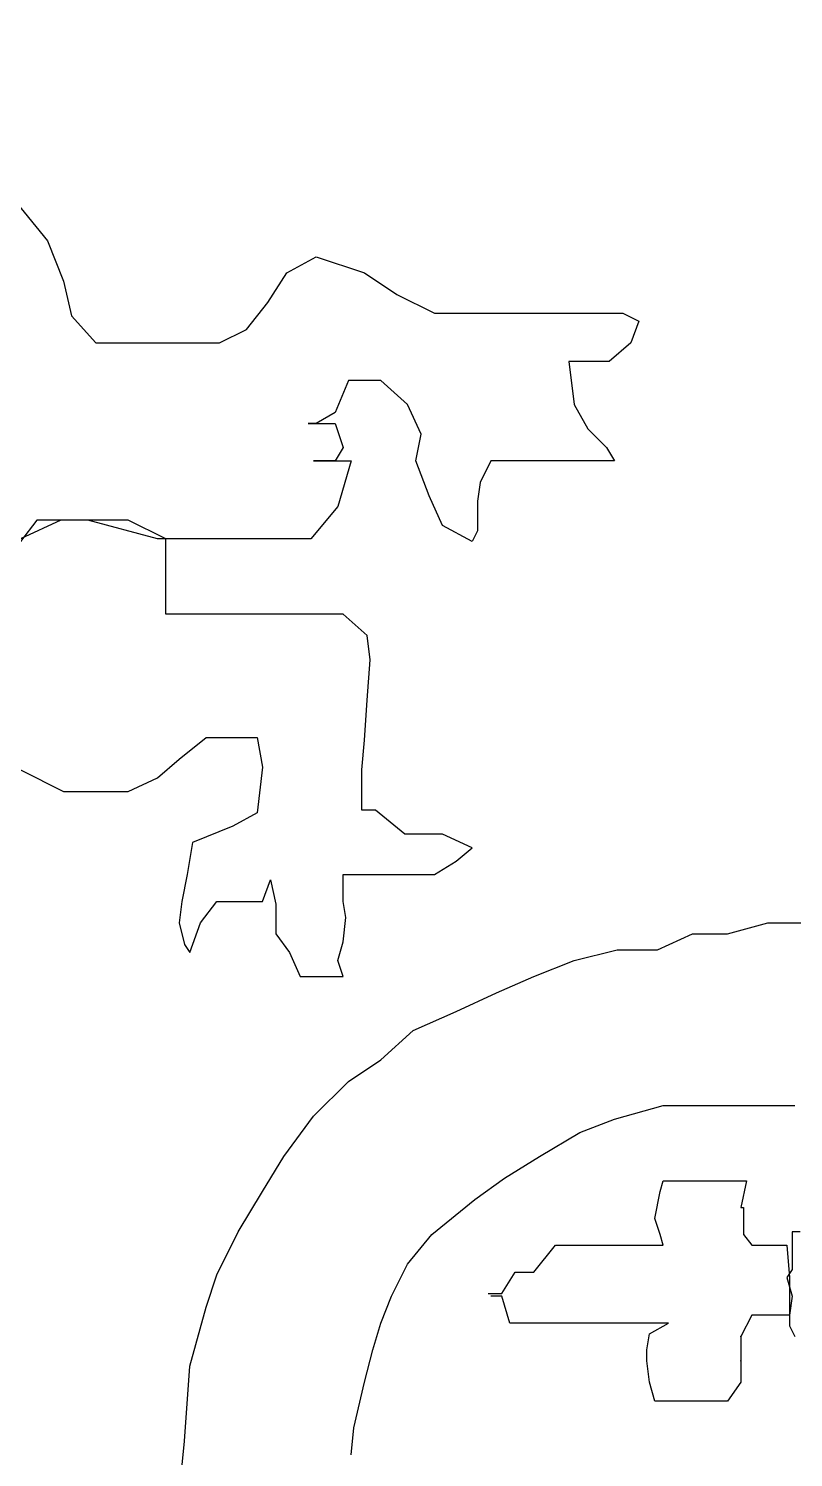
# Model space of a CAD drawing. Extents: x 735054 to 735644, y 4350981 to 4352008.
# Drawn here: x 735089.17 to 735092.02, y 4351842.19 to 4351847.51 of the extents above; entities that cross this region are included whole.
import ezdxf

# ---------------------------------------------------------------- set-up
doc = ezdxf.new("R2010")
doc.units = 0
doc.layers.get('0').update_dxf_attribs({"linetype": 'CONTINUOUS'})

msp = doc.modelspace()

# ---------------------------------------------------------------- linework, layer by layer
at = {"color": 0, "linetype": 'CONTINUOUS'}
for p, q in [((735089.11, 4351846.88), (735089.24, 4351846.72)), ((735089.11, 4351846.88), (735089.24, 4351846.72)), ((735089.24, 4351846.72), (735089.3, 4351846.57)), ((735089.24, 4351846.72), (735089.3, 4351846.57)), ((735090.13, 4351846.6), (735090.24, 4351846.66)), ((735090.13, 4351846.6), (735090.24, 4351846.66)), ((735090.24, 4351846.66), (735090.42, 4351846.6)), ((735090.24, 4351846.66), (735090.42, 4351846.6)), ((735089.3, 4351846.57), (735089.33, 4351846.44)), ((735089.3, 4351846.57), (735089.33, 4351846.44)), ((735090.06, 4351846.49), (735090.13, 4351846.6)), ((735090.06, 4351846.49), (735090.13, 4351846.6)), ((735090.42, 4351846.6), (735090.54, 4351846.52)), ((735090.42, 4351846.6), (735090.54, 4351846.52)), ((735090.54, 4351846.52), (735090.68, 4351846.45)), ((735090.54, 4351846.52), (735090.68, 4351846.45)), ((735089.98, 4351846.39), (735090.06, 4351846.49)), ((735089.98, 4351846.39), (735090.06, 4351846.49)), ((735089.33, 4351846.44), (735089.42, 4351846.34)), ((735089.33, 4351846.44), (735089.42, 4351846.34)), ((735090.68, 4351846.45), (735090.83, 4351846.45)), ((735090.68, 4351846.45), (735090.83, 4351846.45)), ((735090.83, 4351846.45), (735090.98, 4351846.45)), ((735090.83, 4351846.45), (735090.98, 4351846.45)), ((735090.98, 4351846.45), (735091.11, 4351846.45)), ((735090.98, 4351846.45), (735091.11, 4351846.45)), ((735091.11, 4351846.45), (735091.23, 4351846.45)), ((735091.11, 4351846.45), (735091.23, 4351846.45)), ((735091.23, 4351846.45), (735091.29, 4351846.45)), ((735091.23, 4351846.45), (735091.29, 4351846.45)), ((735091.29, 4351846.45), (735091.38, 4351846.45)), ((735091.29, 4351846.45), (735091.38, 4351846.45)), ((735091.38, 4351846.45), (735091.44, 4351846.42)), ((735091.38, 4351846.45), (735091.44, 4351846.42)), ((735091.44, 4351846.42), (735091.41, 4351846.34)), ((735091.44, 4351846.42), (735091.41, 4351846.34)), ((735089.88, 4351846.34), (735089.98, 4351846.39)), ((735089.88, 4351846.34), (735089.98, 4351846.39)), ((735089.42, 4351846.34), (735089.58, 4351846.34)), ((735089.42, 4351846.34), (735089.58, 4351846.34)), ((735089.58, 4351846.34), (735089.73, 4351846.34)), ((735089.58, 4351846.34), (735089.73, 4351846.34)), ((735089.73, 4351846.34), (735089.88, 4351846.34)), ((735089.73, 4351846.34), (735089.88, 4351846.34)), ((735091.41, 4351846.34), (735091.33, 4351846.27)), ((735091.41, 4351846.34), (735091.33, 4351846.27)), ((735091.24, 4351846.27), (735091.18, 4351846.27)), ((735091.18, 4351846.27), (735091.2, 4351846.11)), ((735091.24, 4351846.27), (735091.18, 4351846.27)), ((735091.18, 4351846.27), (735091.2, 4351846.11)), ((735091.33, 4351846.27), (735091.24, 4351846.27)), ((735091.33, 4351846.27), (735091.24, 4351846.27)), ((735090.36, 4351846.2), (735090.31, 4351846.08)), ((735090.36, 4351846.2), (735090.31, 4351846.08)), ((735090.48, 4351846.2), (735090.36, 4351846.2)), ((735090.48, 4351846.2), (735090.36, 4351846.2)), ((735090.58, 4351846.11), (735090.48, 4351846.2)), ((735090.58, 4351846.11), (735090.48, 4351846.2)), ((735090.31, 4351846.08), (735090.24, 4351846.04)), ((735090.31, 4351846.08), (735090.24, 4351846.04)), ((735090.63, 4351846), (735090.58, 4351846.11)), ((735090.63, 4351846), (735090.58, 4351846.11)), ((735091.2, 4351846.11), (735091.25, 4351846.02)), ((735091.2, 4351846.11), (735091.25, 4351846.02)), ((735090.24, 4351846.04), (735090.21, 4351846.04)), ((735090.21, 4351846.04), (735090.31, 4351846.04)), ((735090.24, 4351846.04), (735090.21, 4351846.04)), ((735090.21, 4351846.04), (735090.31, 4351846.04)), ((735090.31, 4351846.04), (735090.34, 4351845.95)), ((735090.31, 4351846.04), (735090.34, 4351845.95)), ((735090.61, 4351845.9), (735090.63, 4351846)), ((735090.61, 4351845.9), (735090.63, 4351846)), ((735091.25, 4351846.02), (735091.32, 4351845.95)), ((735091.25, 4351846.02), (735091.32, 4351845.95)), ((735090.34, 4351845.95), (735090.31, 4351845.9)), ((735090.34, 4351845.95), (735090.31, 4351845.9)), ((735091.32, 4351845.95), (735091.35, 4351845.9)), ((735091.32, 4351845.95), (735091.35, 4351845.9)), ((735090.31, 4351845.9), (735090.23, 4351845.9)), ((735090.23, 4351845.9), (735090.37, 4351845.9)), ((735090.31, 4351845.9), (735090.23, 4351845.9)), ((735090.23, 4351845.9), (735090.37, 4351845.9)), ((735090.37, 4351845.9), (735090.32, 4351845.73)), ((735090.37, 4351845.9), (735090.32, 4351845.73)), ((735090.66, 4351845.77), (735090.61, 4351845.9)), ((735090.66, 4351845.77), (735090.61, 4351845.9)), ((735090.89, 4351845.9), (735090.85, 4351845.82)), ((735090.89, 4351845.9), (735090.85, 4351845.82)), ((735090.92, 4351845.9), (735090.89, 4351845.9)), ((735090.92, 4351845.9), (735090.89, 4351845.9)), ((735091, 4351845.9), (735090.92, 4351845.9)), ((735091, 4351845.9), (735090.92, 4351845.9)), ((735091.07, 4351845.9), (735091, 4351845.9)), ((735091.07, 4351845.9), (735091, 4351845.9)), ((735091.2, 4351845.9), (735091.07, 4351845.9)), ((735091.2, 4351845.9), (735091.07, 4351845.9)), ((735091.3, 4351845.9), (735091.2, 4351845.9)), ((735091.3, 4351845.9), (735091.2, 4351845.9)), ((735091.35, 4351845.9), (735091.3, 4351845.9)), ((735091.35, 4351845.9), (735091.3, 4351845.9)), ((735090.85, 4351845.82), (735090.84, 4351845.75)), ((735090.85, 4351845.82), (735090.84, 4351845.75)), ((735090.71, 4351845.66), (735090.66, 4351845.77)), ((735090.71, 4351845.66), (735090.66, 4351845.77)), ((735090.32, 4351845.73), (735090.22, 4351845.61)), ((735090.32, 4351845.73), (735090.22, 4351845.61)), ((735090.84, 4351845.75), (735090.84, 4351845.64)), ((735090.84, 4351845.75), (735090.84, 4351845.64)), ((735089.2, 4351845.68), (735089.14, 4351845.6)), ((735089.29, 4351845.68), (735089.14, 4351845.61)), ((735089.2, 4351845.68), (735089.14, 4351845.6)), ((735089.29, 4351845.68), (735089.14, 4351845.61)), ((735089.29, 4351845.68), (735089.2, 4351845.68)), ((735089.29, 4351845.68), (735089.2, 4351845.68)), ((735089.39, 4351845.68), (735089.29, 4351845.68)), ((735089.39, 4351845.68), (735089.29, 4351845.68)), ((735089.39, 4351845.68), (735089.29, 4351845.68)), ((735089.39, 4351845.68), (735089.29, 4351845.68)), ((735089.54, 4351845.68), (735089.39, 4351845.68)), ((735089.65, 4351845.61), (735089.39, 4351845.68)), ((735089.54, 4351845.68), (735089.39, 4351845.68)), ((735089.65, 4351845.61), (735089.39, 4351845.68)), ((735089.68, 4351845.61), (735089.54, 4351845.68)), ((735089.68, 4351845.61), (735089.54, 4351845.68)), ((735090.82, 4351845.6), (735090.71, 4351845.66)), ((735090.82, 4351845.6), (735090.71, 4351845.66)), ((735089.81, 4351845.61), (735089.65, 4351845.61)), ((735089.81, 4351845.61), (735089.65, 4351845.61)), ((735089.68, 4351845.55), (735089.68, 4351845.61)), ((735089.68, 4351845.55), (735089.68, 4351845.61)), ((735089.92, 4351845.61), (735089.81, 4351845.61)), ((735089.92, 4351845.61), (735089.81, 4351845.61)), ((735090.06, 4351845.61), (735089.92, 4351845.61)), ((735090.06, 4351845.61), (735089.92, 4351845.61)), ((735090.22, 4351845.61), (735090.06, 4351845.61)), ((735090.22, 4351845.61), (735090.06, 4351845.61)), ((735090.84, 4351845.64), (735090.82, 4351845.6)), ((735090.84, 4351845.64), (735090.82, 4351845.6)), ((735089.68, 4351845.43), (735089.68, 4351845.55)), ((735089.68, 4351845.43), (735089.68, 4351845.55)), ((735089.68, 4351845.33), (735089.68, 4351845.43)), ((735089.68, 4351845.33), (735089.68, 4351845.43)), ((735089.75, 4351845.33), (735089.68, 4351845.33)), ((735089.75, 4351845.33), (735089.68, 4351845.33)), ((735089.86, 4351845.33), (735089.75, 4351845.33)), ((735089.86, 4351845.33), (735089.75, 4351845.33)), ((735090.02, 4351845.33), (735089.86, 4351845.33)), ((735090.02, 4351845.33), (735089.86, 4351845.33)), ((735090.22, 4351845.33), (735090.02, 4351845.33)), ((735090.22, 4351845.33), (735090.02, 4351845.33)), ((735090.34, 4351845.33), (735090.22, 4351845.33)), ((735090.34, 4351845.33), (735090.22, 4351845.33)), ((735090.43, 4351845.25), (735090.34, 4351845.33)), ((735090.43, 4351845.25), (735090.34, 4351845.33)), ((735090.44, 4351845.16), (735090.43, 4351845.25)), ((735090.44, 4351845.16), (735090.43, 4351845.25)), ((735090.43, 4351845.01), (735090.44, 4351845.16)), ((735090.43, 4351845.01), (735090.44, 4351845.16)), ((735090.42, 4351844.86), (735090.43, 4351845.01)), ((735090.42, 4351844.86), (735090.43, 4351845.01)), ((735089.73, 4351844.79), (735089.83, 4351844.87)), ((735089.73, 4351844.79), (735089.83, 4351844.87)), ((735089.83, 4351844.87), (735089.93, 4351844.87)), ((735089.83, 4351844.87), (735089.93, 4351844.87)), ((735089.93, 4351844.87), (735090.02, 4351844.87)), ((735089.93, 4351844.87), (735090.02, 4351844.87)), ((735090.02, 4351844.87), (735090.04, 4351844.76)), ((735090.02, 4351844.87), (735090.04, 4351844.76)), ((735090.41, 4351844.75), (735090.42, 4351844.86)), ((735090.41, 4351844.75), (735090.42, 4351844.86)), ((735089.14, 4351844.75), (735089.3, 4351844.67)), ((735089.14, 4351844.75), (735089.3, 4351844.67)), ((735089.65, 4351844.72), (735089.73, 4351844.79)), ((735089.65, 4351844.72), (735089.73, 4351844.79)), ((735090.04, 4351844.76), (735090.02, 4351844.59)), ((735090.04, 4351844.76), (735090.02, 4351844.59)), ((735090.41, 4351844.6), (735090.41, 4351844.75)), ((735090.41, 4351844.6), (735090.41, 4351844.75)), ((735089.54, 4351844.67), (735089.65, 4351844.72)), ((735089.54, 4351844.67), (735089.65, 4351844.72)), ((735089.3, 4351844.67), (735089.44, 4351844.67)), ((735089.3, 4351844.67), (735089.44, 4351844.67)), ((735089.44, 4351844.67), (735089.54, 4351844.67)), ((735089.44, 4351844.67), (735089.54, 4351844.67)), ((735090.02, 4351844.59), (735089.93, 4351844.54)), ((735090.02, 4351844.59), (735089.93, 4351844.54)), ((735090.46, 4351844.6), (735090.41, 4351844.6)), ((735090.46, 4351844.6), (735090.41, 4351844.6)), ((735090.57, 4351844.51), (735090.46, 4351844.6)), ((735090.57, 4351844.51), (735090.46, 4351844.6)), ((735089.93, 4351844.54), (735089.78, 4351844.48)), ((735089.93, 4351844.54), (735089.78, 4351844.48)), ((735090.71, 4351844.51), (735090.57, 4351844.51)), ((735090.71, 4351844.51), (735090.57, 4351844.51)), ((735090.82, 4351844.46), (735090.71, 4351844.51)), ((735090.82, 4351844.46), (735090.71, 4351844.51)), ((735089.78, 4351844.48), (735089.76, 4351844.36)), ((735089.78, 4351844.48), (735089.76, 4351844.36)), ((735090.76, 4351844.41), (735090.82, 4351844.46)), ((735090.76, 4351844.41), (735090.82, 4351844.46)), ((735090.68, 4351844.36), (735090.76, 4351844.41)), ((735090.68, 4351844.36), (735090.76, 4351844.41)), ((735089.76, 4351844.36), (735089.74, 4351844.26)), ((735089.76, 4351844.36), (735089.74, 4351844.26)), ((735090.04, 4351844.26), (735090.07, 4351844.34)), ((735090.04, 4351844.26), (735090.07, 4351844.34)), ((735090.07, 4351844.34), (735090.09, 4351844.25)), ((735090.07, 4351844.34), (735090.09, 4351844.25)), ((735090.34, 4351844.26), (735090.34, 4351844.36)), ((735090.34, 4351844.36), (735090.43, 4351844.36)), ((735090.34, 4351844.26), (735090.34, 4351844.36)), ((735090.34, 4351844.36), (735090.43, 4351844.36)), ((735090.43, 4351844.36), (735090.52, 4351844.36)), ((735090.43, 4351844.36), (735090.52, 4351844.36)), ((735090.52, 4351844.36), (735090.58, 4351844.36)), ((735090.52, 4351844.36), (735090.58, 4351844.36)), ((735090.58, 4351844.36), (735090.68, 4351844.36)), ((735090.58, 4351844.36), (735090.68, 4351844.36)), ((735089.74, 4351844.26), (735089.73, 4351844.18)), ((735089.74, 4351844.26), (735089.73, 4351844.18)), ((735089.81, 4351844.18), (735089.87, 4351844.26)), ((735089.81, 4351844.18), (735089.87, 4351844.26)), ((735089.87, 4351844.26), (735089.95, 4351844.26)), ((735089.87, 4351844.26), (735089.95, 4351844.26)), ((735089.95, 4351844.26), (735090.04, 4351844.26)), ((735089.95, 4351844.26), (735090.04, 4351844.26)), ((735090.09, 4351844.25), (735090.09, 4351844.14)), ((735090.09, 4351844.25), (735090.09, 4351844.14)), ((735090.35, 4351844.2), (735090.34, 4351844.26)), ((735090.35, 4351844.2), (735090.34, 4351844.26)), ((735089.73, 4351844.18), (735089.75, 4351844.1)), ((735089.73, 4351844.18), (735089.75, 4351844.1)), ((735089.77, 4351844.07), (735089.81, 4351844.18)), ((735089.77, 4351844.07), (735089.81, 4351844.18)), ((735090.34, 4351844.11), (735090.35, 4351844.2)), ((735090.34, 4351844.11), (735090.35, 4351844.2)), ((735091.77, 4351844.14), (735091.92, 4351844.18)), ((735091.77, 4351844.14), (735091.92, 4351844.18)), ((735091.92, 4351844.18), (735092.06, 4351844.18)), ((735091.92, 4351844.18), (735092.06, 4351844.18)), ((735090.09, 4351844.14), (735090.14, 4351844.07)), ((735090.09, 4351844.14), (735090.14, 4351844.07)), ((735090.32, 4351844.04), (735090.34, 4351844.11)), ((735090.32, 4351844.04), (735090.34, 4351844.11)), ((735091.51, 4351844.08), (735091.64, 4351844.14)), ((735091.51, 4351844.08), (735091.64, 4351844.14)), ((735091.64, 4351844.14), (735091.77, 4351844.14)), ((735091.64, 4351844.14), (735091.77, 4351844.14)), ((735089.75, 4351844.1), (735089.77, 4351844.07)), ((735089.75, 4351844.1), (735089.77, 4351844.07)), ((735090.14, 4351844.07), (735090.18, 4351843.98)), ((735090.14, 4351844.07), (735090.18, 4351843.98)), ((735091.2, 4351844.04), (735091.36, 4351844.08)), ((735091.2, 4351844.04), (735091.36, 4351844.08)), ((735091.36, 4351844.08), (735091.51, 4351844.08)), ((735091.36, 4351844.08), (735091.51, 4351844.08)), ((735090.34, 4351843.98), (735090.32, 4351844.04)), ((735090.34, 4351843.98), (735090.32, 4351844.04)), ((735091.05, 4351843.98), (735091.2, 4351844.04)), ((735091.05, 4351843.98), (735091.2, 4351844.04)), ((735090.18, 4351843.98), (735090.23, 4351843.98)), ((735090.18, 4351843.98), (735090.23, 4351843.98)), ((735090.23, 4351843.98), (735090.28, 4351843.98)), ((735090.23, 4351843.98), (735090.28, 4351843.98)), ((735090.28, 4351843.98), (735090.34, 4351843.98)), ((735090.28, 4351843.98), (735090.34, 4351843.98)), ((735090.91, 4351843.92), (735091.05, 4351843.98)), ((735090.91, 4351843.92), (735091.05, 4351843.98)), ((735090.76, 4351843.85), (735090.91, 4351843.92)), ((735090.76, 4351843.85), (735090.91, 4351843.92)), ((735090.6, 4351843.78), (735090.76, 4351843.85)), ((735090.6, 4351843.78), (735090.76, 4351843.85)), ((735090.48, 4351843.67), (735090.6, 4351843.78)), ((735090.48, 4351843.67), (735090.6, 4351843.78)), ((735090.36, 4351843.59), (735090.48, 4351843.67)), ((735090.36, 4351843.59), (735090.48, 4351843.67)), ((735090.23, 4351843.46), (735090.36, 4351843.59)), ((735090.23, 4351843.46), (735090.36, 4351843.59)), ((735091.35, 4351843.45), (735091.53, 4351843.5)), ((735091.35, 4351843.45), (735091.53, 4351843.5)), ((735091.53, 4351843.5), (735091.81, 4351843.5)), ((735091.53, 4351843.5), (735091.81, 4351843.5)), ((735091.81, 4351843.5), (735092.02, 4351843.5)), ((735091.81, 4351843.5), (735092.02, 4351843.5)), ((735090.12, 4351843.31), (735090.23, 4351843.46)), ((735090.12, 4351843.31), (735090.23, 4351843.46)), ((735091.22, 4351843.4), (735091.35, 4351843.45)), ((735091.22, 4351843.4), (735091.35, 4351843.45)), ((735091.07, 4351843.31), (735091.22, 4351843.4)), ((735091.07, 4351843.31), (735091.22, 4351843.4)), ((735090.04, 4351843.18), (735090.12, 4351843.31)), ((735090.04, 4351843.18), (735090.12, 4351843.31)), ((735090.94, 4351843.23), (735091.07, 4351843.31)), ((735090.94, 4351843.23), (735091.07, 4351843.31)), ((735090.83, 4351843.15), (735090.94, 4351843.23)), ((735090.83, 4351843.15), (735090.94, 4351843.23)), ((735091.52, 4351843.18), (735091.53, 4351843.22)), ((735091.52, 4351843.18), (735091.53, 4351843.22)), ((735091.53, 4351843.22), (735091.56, 4351843.22)), ((735091.53, 4351843.22), (735091.56, 4351843.22)), ((735091.56, 4351843.22), (735091.64, 4351843.22)), ((735091.56, 4351843.22), (735091.64, 4351843.22)), ((735091.64, 4351843.22), (735091.71, 4351843.22)), ((735091.64, 4351843.22), (735091.71, 4351843.22)), ((735091.71, 4351843.22), (735091.76, 4351843.22)), ((735091.71, 4351843.22), (735091.76, 4351843.22)), ((735091.76, 4351843.22), (735091.83, 4351843.22)), ((735091.76, 4351843.22), (735091.83, 4351843.22)), ((735091.84, 4351843.22), (735091.82, 4351843.12)), ((735091.84, 4351843.22), (735091.82, 4351843.12)), ((735091.83, 4351843.22), (735091.84, 4351843.22)), ((735091.83, 4351843.22), (735091.84, 4351843.22)), ((735089.95, 4351843.03), (735090.04, 4351843.18)), ((735089.95, 4351843.03), (735090.04, 4351843.18)), ((735091.5, 4351843.08), (735091.52, 4351843.18)), ((735091.5, 4351843.08), (735091.52, 4351843.18)), ((735090.67, 4351843.02), (735090.83, 4351843.15)), ((735090.67, 4351843.02), (735090.83, 4351843.15)), ((735091.82, 4351843.12), (735091.83, 4351843.12)), ((735091.82, 4351843.12), (735091.83, 4351843.12)), ((735091.83, 4351843.12), (735091.83, 4351843.02)), ((735091.83, 4351843.12), (735091.83, 4351843.02)), ((735091.52, 4351843.02), (735091.5, 4351843.08)), ((735091.52, 4351843.02), (735091.5, 4351843.08)), ((735089.87, 4351842.87), (735089.95, 4351843.03)), ((735089.87, 4351842.87), (735089.95, 4351843.03)), ((735090.58, 4351842.91), (735090.67, 4351843.02)), ((735090.58, 4351842.91), (735090.67, 4351843.02)), ((735091.53, 4351842.98), (735091.52, 4351843.02)), ((735091.53, 4351842.98), (735091.52, 4351843.02)), ((735091.83, 4351843.02), (735091.86, 4351842.98)), ((735091.83, 4351843.02), (735091.86, 4351842.98)), ((735092.04, 4351843.03), (735092.01, 4351843.03)), ((735092.01, 4351843.03), (735092.01, 4351842.96)), ((735092.04, 4351843.03), (735092.01, 4351843.03)), ((735092.01, 4351843.03), (735092.01, 4351842.96)), ((735091.05, 4351842.88), (735091.13, 4351842.98)), ((735091.05, 4351842.88), (735091.13, 4351842.98)), ((735091.13, 4351842.98), (735091.2, 4351842.98)), ((735091.13, 4351842.98), (735091.2, 4351842.98)), ((735091.2, 4351842.98), (735091.28, 4351842.98)), ((735091.2, 4351842.98), (735091.28, 4351842.98)), ((735091.28, 4351842.98), (735091.36, 4351842.98)), ((735091.28, 4351842.98), (735091.36, 4351842.98)), ((735091.36, 4351842.98), (735091.44, 4351842.98)), ((735091.36, 4351842.98), (735091.44, 4351842.98)), ((735091.44, 4351842.98), (735091.48, 4351842.98)), ((735091.44, 4351842.98), (735091.48, 4351842.98)), ((735091.48, 4351842.98), (735091.53, 4351842.98)), ((735091.48, 4351842.98), (735091.53, 4351842.98)), ((735091.86, 4351842.98), (735091.94, 4351842.98)), ((735091.86, 4351842.98), (735091.94, 4351842.98)), ((735091.94, 4351842.98), (735091.97, 4351842.98)), ((735091.94, 4351842.98), (735091.97, 4351842.98)), ((735091.97, 4351842.98), (735091.99, 4351842.98)), ((735091.97, 4351842.98), (735091.99, 4351842.98)), ((735091.99, 4351842.98), (735092, 4351842.86)), ((735091.99, 4351842.98), (735092, 4351842.86)), ((735092.01, 4351842.96), (735092.01, 4351842.89)), ((735092.01, 4351842.96), (735092.01, 4351842.89)), ((735090.52, 4351842.79), (735090.58, 4351842.91)), ((735090.52, 4351842.79), (735090.58, 4351842.91)), ((735092.01, 4351842.89), (735091.99, 4351842.86)), ((735092.01, 4351842.89), (735091.99, 4351842.86)), ((735089.83, 4351842.75), (735089.87, 4351842.87)), ((735089.83, 4351842.75), (735089.87, 4351842.87)), ((735090.93, 4351842.8), (735090.98, 4351842.88)), ((735090.93, 4351842.8), (735090.98, 4351842.88)), ((735090.98, 4351842.88), (735091.05, 4351842.88)), ((735090.98, 4351842.88), (735091.05, 4351842.88)), ((735091.99, 4351842.86), (735092.01, 4351842.79)), ((735091.99, 4351842.86), (735092.01, 4351842.79)), ((735092, 4351842.86), (735092, 4351842.79)), ((735092, 4351842.86), (735092, 4351842.79)), ((735090.48, 4351842.69), (735090.52, 4351842.79)), ((735090.48, 4351842.69), (735090.52, 4351842.79)), ((735090.88, 4351842.8), (735090.93, 4351842.8)), ((735090.88, 4351842.8), (735090.93, 4351842.8)), ((735090.93, 4351842.79), (735090.89, 4351842.79)), ((735090.93, 4351842.79), (735090.89, 4351842.79)), ((735090.96, 4351842.69), (735090.93, 4351842.79)), ((735090.96, 4351842.69), (735090.93, 4351842.79)), ((735092, 4351842.79), (735092, 4351842.72)), ((735092.01, 4351842.79), (735092, 4351842.72)), ((735092, 4351842.79), (735092, 4351842.72)), ((735092.01, 4351842.79), (735092, 4351842.72)), ((735089.77, 4351842.53), (735089.83, 4351842.75)), ((735089.77, 4351842.53), (735089.83, 4351842.75)), ((735090.45, 4351842.59), (735090.48, 4351842.69)), ((735090.45, 4351842.59), (735090.48, 4351842.69)), ((735091.02, 4351842.69), (735090.96, 4351842.69)), ((735091.02, 4351842.69), (735090.96, 4351842.69)), ((735091.07, 4351842.69), (735091.02, 4351842.69)), ((735091.07, 4351842.69), (735091.02, 4351842.69)), ((735091.16, 4351842.69), (735091.07, 4351842.69)), ((735091.16, 4351842.69), (735091.07, 4351842.69)), ((735091.24, 4351842.69), (735091.16, 4351842.69)), ((735091.24, 4351842.69), (735091.16, 4351842.69)), ((735091.35, 4351842.69), (735091.24, 4351842.69)), ((735091.35, 4351842.69), (735091.24, 4351842.69)), ((735091.42, 4351842.69), (735091.35, 4351842.69)), ((735091.42, 4351842.69), (735091.35, 4351842.69)), ((735091.48, 4351842.69), (735091.42, 4351842.69)), ((735091.48, 4351842.69), (735091.42, 4351842.69)), ((735091.48, 4351842.65), (735091.55, 4351842.69)), ((735091.55, 4351842.69), (735091.48, 4351842.69)), ((735091.48, 4351842.65), (735091.55, 4351842.69)), ((735091.55, 4351842.69), (735091.48, 4351842.69)), ((735091.86, 4351842.72), (735091.82, 4351842.64)), ((735091.86, 4351842.72), (735091.82, 4351842.64)), ((735091.92, 4351842.72), (735091.86, 4351842.72)), ((735091.92, 4351842.72), (735091.86, 4351842.72)), ((735091.96, 4351842.72), (735091.92, 4351842.72)), ((735091.96, 4351842.72), (735091.92, 4351842.72)), ((735092, 4351842.72), (735091.96, 4351842.72)), ((735092, 4351842.72), (735091.96, 4351842.72)), ((735092, 4351842.72), (735092, 4351842.68)), ((735092, 4351842.72), (735092, 4351842.68)), ((735092, 4351842.68), (735092.02, 4351842.64)), ((735092, 4351842.68), (735092.02, 4351842.64)), ((735091.47, 4351842.59), (735091.48, 4351842.65)), ((735091.47, 4351842.59), (735091.48, 4351842.65)), ((735091.82, 4351842.64), (735091.82, 4351842.55)), ((735091.82, 4351842.64), (735091.82, 4351842.55)), ((735090.42, 4351842.47), (735090.45, 4351842.59)), ((735090.42, 4351842.47), (735090.45, 4351842.59)), ((735091.47, 4351842.55), (735091.47, 4351842.59)), ((735091.47, 4351842.55), (735091.47, 4351842.59)), ((735089.75, 4351842.25), (735089.77, 4351842.53)), ((735089.75, 4351842.25), (735089.77, 4351842.53)), ((735091.48, 4351842.47), (735091.47, 4351842.55)), ((735091.48, 4351842.47), (735091.47, 4351842.55)), ((735091.82, 4351842.55), (735091.82, 4351842.47)), ((735091.82, 4351842.55), (735091.82, 4351842.47)), ((735090.38, 4351842.3), (735090.42, 4351842.47)), ((735090.38, 4351842.3), (735090.42, 4351842.47)), ((735091.5, 4351842.4), (735091.48, 4351842.47)), ((735091.5, 4351842.4), (735091.48, 4351842.47)), ((735091.82, 4351842.47), (735091.77, 4351842.4)), ((735091.82, 4351842.47), (735091.77, 4351842.4)), ((735091.53, 4351842.4), (735091.5, 4351842.4)), ((735091.53, 4351842.4), (735091.5, 4351842.4)), ((735091.61, 4351842.4), (735091.53, 4351842.4)), ((735091.61, 4351842.4), (735091.53, 4351842.4)), ((735091.66, 4351842.4), (735091.61, 4351842.4)), ((735091.66, 4351842.4), (735091.61, 4351842.4)), ((735091.73, 4351842.4), (735091.66, 4351842.4)), ((735091.73, 4351842.4), (735091.66, 4351842.4)), ((735091.77, 4351842.4), (735091.73, 4351842.4)), ((735091.77, 4351842.4), (735091.73, 4351842.4)), ((735089.74, 4351842.15), (735089.75, 4351842.25)), ((735089.74, 4351842.15), (735089.75, 4351842.25)), ((735090.37, 4351842.2), (735090.38, 4351842.3)), ((735090.37, 4351842.2), (735090.38, 4351842.3))]:
    msp.add_line(p, q, dxfattribs=at)
for p in [(735091.82, 4351842.64), (735091.82, 4351842.64), (735091.82, 4351842.55), (735091.82, 4351842.55)]:
    msp.add_point(p, dxfattribs=at)

# ---------------------------------------------------------------- meshes
mesh = msp.add_polyface(dxfattribs=at)
corners = [(735362.5, 4350981), (735054.5, 4352007.5), (735644, 4350981), (735644, 4352007.5), (735054.5, 4350981)]
mesh.append_faces([[corners[k] for k in face] for face in [(0, 1, 4), (1, 0, 2, 3)]], dxfattribs={"vtx0": -1, "color": 0})
mesh = msp.add_polyface(dxfattribs=at)
corners = [(735345.58, 4351821), (735345.58, 4352001.5), (735064.5, 4352001.5), (735064.5, 4351821)]
mesh.append_faces([[corners[k] for k in face] for face in [(0, 1, 2, 3)]], dxfattribs={"color": 0})

doc.saveas('drawing.dxf')
